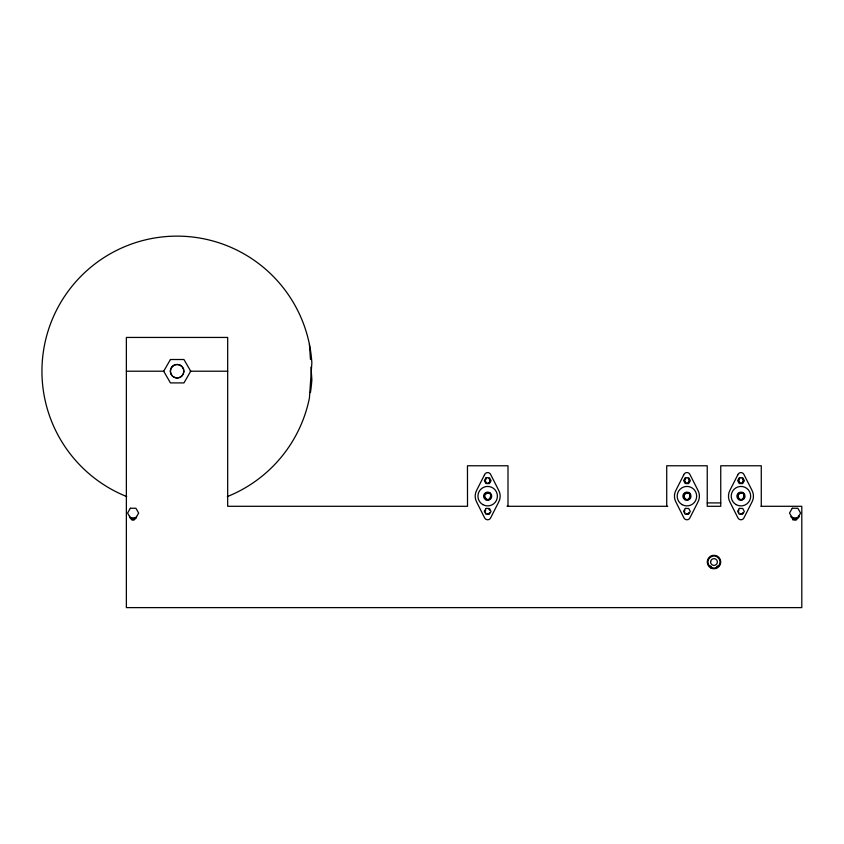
<?xml version="1.0" encoding="UTF-8"?>
<svg xmlns="http://www.w3.org/2000/svg" width="844" height="844" viewBox="0 0 844 844"><rect width="100%" height="100%" fill="white"/><g stroke="black" fill="none" stroke-linecap="round" stroke-linejoin="round"><path stroke-width="1.27" d="M791.693 516.433L791.693 516.813A3.376 3.376 0 0 0 798.382 516.929L798.403 516.053M136.506 516.433L136.496 516.581A3.376 3.376 0 0 1 129.828 517.15L129.754 516.275M489.594 482.325L489.341 482.641A2.363 2.363 0 0 1 488.855 483.021M485.754 510.008L485.627 510.177A2.363 2.363 0 0 0 485.395 510.757M688.841 482.314L688.599 482.641A2.363 2.363 0 0 1 688.103 483.011M742.878 482.325L742.636 482.641A2.363 2.363 0 0 1 742.14 483.021M488.855 513.416L489.341 513.036A2.363 2.363 0 0 0 489.72 512.551M688.103 513.405L688.599 513.036A2.363 2.363 0 0 0 688.968 512.54M742.14 513.416L742.636 513.036A2.363 2.363 0 0 0 743.005 512.551M135.283 518.047L133.12 519.292L130.968 518.047M799.352 516.781L795.048 519.271L790.744 516.781M126.368 371.212L163.82 371.212M190.238 371.212L227.68 371.212M707.24 502.918L720.744 502.918M507.033 506.294L667.72 506.294M761.014 506.294L801.8 506.294L801.8 607.617L126.368 607.617L126.368 337.442L227.68 337.442L227.68 506.294L467.513 506.294L467.46 465.772L507.993 465.772L507.993 506.294M131.632 519.809L134.27 519.809M792.579 519.809L796.536 519.809M739.038 482.325L739.291 482.641A2.363 2.363 0 0 0 739.777 483.021M685.011 482.314L685.254 482.641A2.363 2.363 0 0 0 685.739 483.011M489.72 510.177L489.341 509.692A2.363 2.363 0 0 0 488.855 509.312M309.421 344.394L310.465 359.47M310.982 367.013L311.858 379.578A135.082 135.082 0 0 1 310.413 392.565M761.277 506.294L761.277 465.772L720.744 465.772L720.744 506.294L707.24 506.294L707.24 465.772L666.718 465.772L666.718 506.294M172.419 375.991A6.752 6.752 0 0 1 174.887 364.872A6.752 6.752 0 0 1 183.929 371.803A6.752 6.752 0 0 1 173.822 377.068M227.342 496.578A135.082 135.082 0 0 0 309.421 398.03L311.858 362.857A135.082 135.082 0 0 0 188.623 236.626A135.082 135.082 0 0 0 45.618 339.921A135.082 135.082 0 0 0 126.716 496.578M488.286 513.648A2.363 2.363 0 0 1 487.062 513.648M485.627 512.551A2.363 2.363 0 0 1 485.395 511.981M489.404 482.304A2.363 2.363 0 0 1 488.908 482.684M486.545 482.684A2.363 2.363 0 0 1 486.06 482.304M485.68 481.818A2.363 2.363 0 0 1 485.448 481.249M485.448 480.025A2.363 2.363 0 0 1 485.68 479.455M486.06 478.959A2.363 2.363 0 0 1 486.545 478.58M488.908 478.58A2.363 2.363 0 0 1 489.404 478.959M490.016 480.025A2.363 2.363 0 0 1 490.016 481.249M689.031 479.445A2.363 2.363 0 0 1 689.031 481.808M688.651 482.304A2.363 2.363 0 0 1 688.166 482.673M685.803 482.673A2.363 2.363 0 0 1 685.307 482.304M684.938 481.808A2.363 2.363 0 0 1 684.621 480.626M684.695 480.014A2.363 2.363 0 0 1 684.938 479.445M685.307 478.959A2.363 2.363 0 0 1 685.803 478.58M688.166 478.58A2.363 2.363 0 0 1 688.651 478.959M687.533 513.648A2.363 2.363 0 0 1 686.309 513.648M684.874 512.54A2.363 2.363 0 0 1 684.642 511.97M684.642 510.747A2.363 2.363 0 0 1 684.874 510.177M741.57 513.648A2.363 2.363 0 0 1 740.346 513.648M738.911 512.551A2.363 2.363 0 0 1 738.679 511.981M738.679 510.757A2.363 2.363 0 0 1 738.911 510.177M743.068 479.455A2.363 2.363 0 0 1 743.068 481.818M742.688 482.304A2.363 2.363 0 0 1 742.203 482.684M739.84 482.684A2.363 2.363 0 0 1 739.344 482.304M738.975 481.818A2.363 2.363 0 0 1 738.975 479.455M739.344 478.959A2.363 2.363 0 0 1 739.84 478.58M742.203 478.58A2.363 2.363 0 0 1 742.688 478.959M489.953 480.363A2.363 2.363 0 0 1 489.953 481.586M488.286 483.253A2.363 2.363 0 0 1 487.062 483.253M486.492 483.021A2.363 2.363 0 0 1 486.007 482.641L485.627 482.156A2.363 2.363 0 0 1 485.395 481.586M689.21 480.352A2.363 2.363 0 0 1 689.21 481.576M687.533 483.253A2.363 2.363 0 0 1 686.309 483.253M684.874 482.146A2.363 2.363 0 0 1 684.642 480.352M743.247 480.363A2.363 2.363 0 0 1 743.247 481.586M741.57 483.253A2.363 2.363 0 0 1 740.346 483.253M738.911 482.156A2.363 2.363 0 0 1 738.911 479.793M717.822 565.849A5.412 5.412 0 0 1 716.704 566.714M711.292 566.714A5.412 5.412 0 0 1 710.163 565.849M710.648 561.513L710.627 562.399A3.387 3.387 0 0 0 715.754 564.91A3.387 3.387 0 0 0 715.87 559.203A3.387 3.387 0 0 0 710.648 561.513M484.414 475.035L476.849 489.921A12.491 12.491 0 0 0 476.849 502.412L484.751 518.121A3.376 3.376 0 0 0 490.934 517.309L498.498 502.412A12.491 12.491 0 0 0 498.498 489.921L490.934 475.035A3.376 3.376 0 0 0 484.414 475.035M484.414 495.291C489.014 509.966 495.734 484.889 484.414 495.291M683.661 475.024L676.107 489.921A12.491 12.491 0 0 0 676.107 502.412L683.999 518.121A3.376 3.376 0 0 0 690.192 517.298L697.745 502.412A12.491 12.491 0 0 0 697.745 489.921L690.192 475.024A3.376 3.376 0 0 0 683.661 475.024M683.661 495.291C688.261 509.966 694.981 484.889 683.661 495.291M737.698 475.035L730.134 489.921A12.491 12.491 0 0 0 730.134 502.412L738.036 518.121A3.376 3.376 0 0 0 744.218 517.309L751.782 502.412A12.491 12.491 0 0 0 751.782 489.921L744.218 475.035A3.376 3.376 0 0 0 737.698 475.035M737.698 495.291C742.298 509.966 749.018 484.889 737.698 495.291M170.446 359.512L163.683 371.212L170.446 382.912L183.95 382.912L190.702 371.212L183.95 359.512L170.446 359.512M130.345 508.246L127.581 513.057L130.345 517.857L135.895 517.857L138.669 513.057L135.895 508.246L130.345 508.246M792.273 508.246L789.499 513.057L792.273 517.857L797.823 517.857L800.597 513.057L797.823 508.246L792.273 508.246M486.133 477.662L484.351 480.531L485.954 483.506L489.33 483.601L491.102 480.732L489.509 477.757L486.133 477.662M486.07 508.394L484.298 511.264L485.901 514.239L489.277 514.334L491.05 511.464L489.446 508.489L486.07 508.394M685.381 477.662L683.608 480.531L685.212 483.506L688.588 483.601L690.36 480.732L688.757 477.757L685.381 477.662M685.328 508.394L683.545 511.264L685.149 514.239L688.525 514.334L690.297 511.464L688.704 508.489L685.328 508.394M739.418 477.662L737.645 480.531L739.239 483.506L742.614 483.601L744.397 480.732L742.794 477.757L739.418 477.662M739.355 508.394L737.582 511.264L739.186 514.239L742.562 514.334L744.334 511.464L742.731 508.489L739.355 508.394M710.616 567.875A6.752 6.752 0 0 0 720.744 562.02A6.752 6.752 0 0 0 710.616 556.175A6.752 6.752 0 0 0 710.616 567.875M739.323 499.089A3.376 3.376 0 0 0 744.387 496.166A3.376 3.376 0 0 0 739.323 493.244A3.376 3.376 0 0 0 739.323 499.089M485.648 499.68A4.051 4.051 0 0 0 491.725 496.166A4.051 4.051 0 0 0 485.648 492.653A4.051 4.051 0 0 0 485.648 499.68M482.81 504.596A9.727 9.727 0 0 0 497.401 496.166A9.727 9.727 0 0 0 482.81 487.737A9.727 9.727 0 0 0 482.81 504.596M684.895 499.68A4.051 4.051 0 0 0 690.983 496.166A4.051 4.051 0 0 0 684.895 492.653A4.051 4.051 0 0 0 684.895 499.68M682.058 504.596A9.727 9.727 0 0 0 696.659 496.166A9.727 9.727 0 0 0 682.058 487.737A9.727 9.727 0 0 0 682.058 504.596M738.933 499.68A4.051 4.051 0 0 0 745.009 496.166A4.051 4.051 0 0 0 738.933 492.653A4.051 4.051 0 0 0 738.933 499.68M736.095 504.596A9.727 9.727 0 0 0 750.685 496.166A9.727 9.727 0 0 0 736.095 487.737A9.727 9.727 0 0 0 736.095 504.596M709.698 566.324A6.077 6.077 0 0 0 719.869 563.592A6.077 6.077 0 0 0 712.42 556.154A6.077 6.077 0 0 0 709.698 566.324M684.589 498.551A3.376 3.376 0 0 0 690.234 497.042A3.376 3.376 0 0 0 686.098 492.907A3.376 3.376 0 0 0 684.589 498.551M486.038 499.089A3.376 3.376 0 0 0 491.102 496.166A3.376 3.376 0 0 0 486.038 493.244A3.376 3.376 0 0 0 486.038 499.089M173.505 376.973A6.752 6.752 0 0 0 183.781 371.381A6.752 6.752 0 0 0 173.801 365.283A6.752 6.752 0 0 0 173.505 376.973"/></g></svg>
